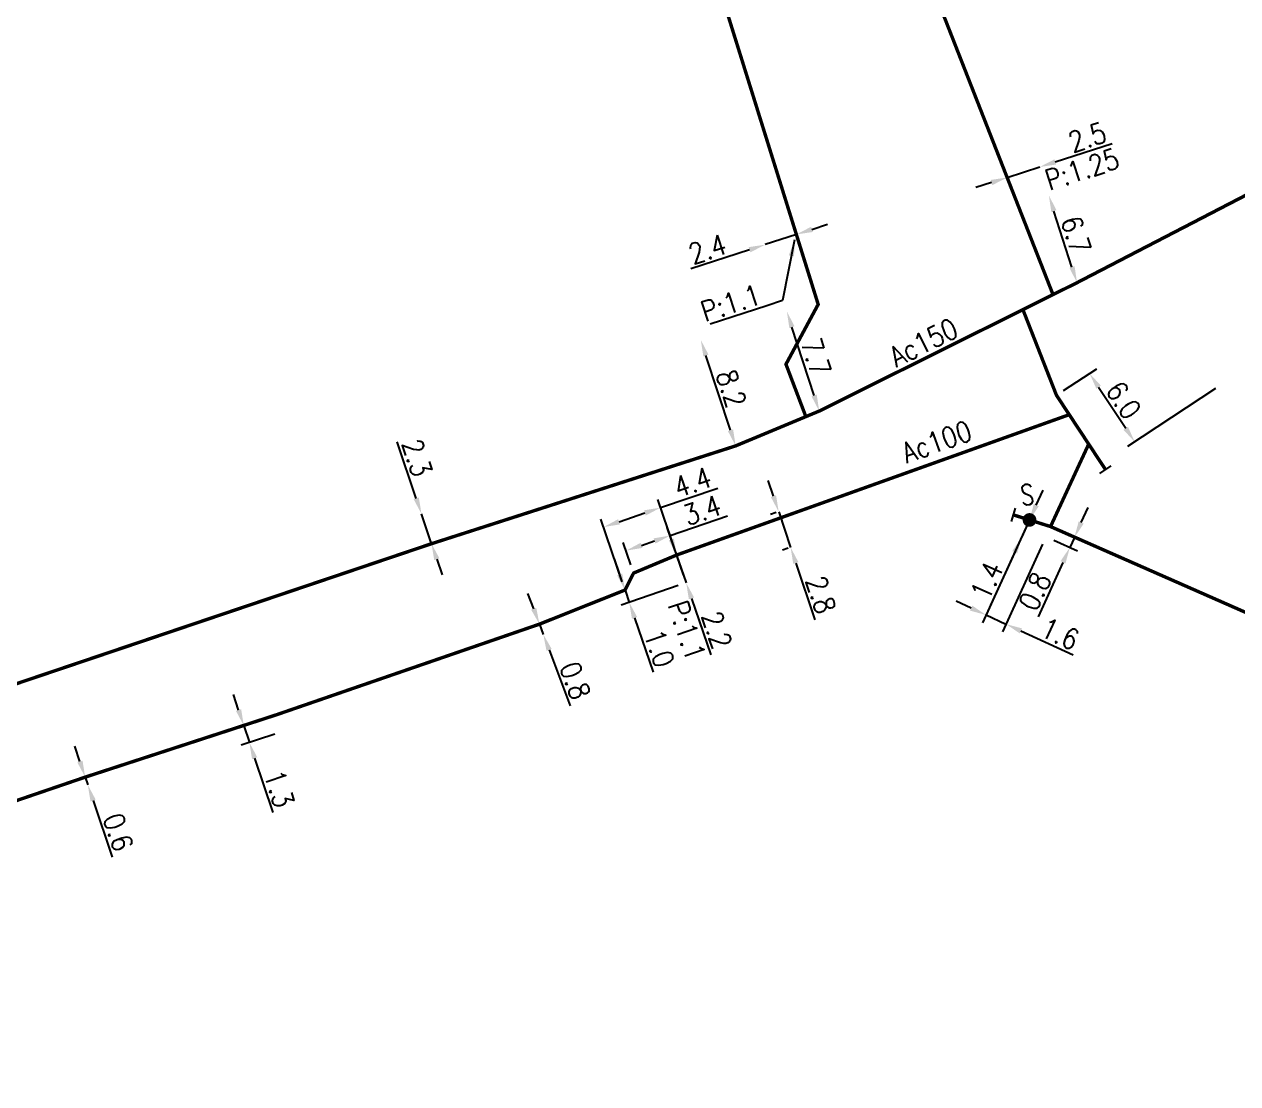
# Model space of a CAD drawing. Header units: millimetres. Extents: x 133989 to 135004, y 130988 to 132014.
# Drawn here: x 134245.5 to 134334.2, y 131297.7 to 131375.1 of the extents above; entities that cross this region are included whole.
import ezdxf
from ezdxf.enums import TextEntityAlignment as Align

# ---------------------------------------------------------------- set-up
doc = ezdxf.new("R2010")
doc.units = ezdxf.units.MM
doc.header["$PDMODE"] = 34
doc.linetypes.add('L_25_AP', pattern=[2000, 1000, 1000])
doc.layers.get('0').update_dxf_attribs({"linetype": 'CONTINUOUS'})
doc.layers.get('Defpoints').update_dxf_attribs({"linetype": 'CONTINUOUS'})
for name, color, linetype in [('L_150', 1, 'CONTINUOUS'), ('L_300', 7, 'CONTINUOUS'), ('L_340', 7, 'CONTINUOUS')]:
    doc.layers.add(name, color=color, linetype=linetype)
doc.styles.add('G_ROMANS', font='ROMANS.SHX', dxfattribs={"width": 0.75})
doc.styles.get("Standard").update_dxf_attribs({"font": 'romans.shx', "width": 0.85})
doc.dimstyles.get("Standard").update_dxf_attribs({"dimtxt": 1.5, "dimasz": 1.2, "dimexe": 0.625, "dimexo": 0.625, "dimgap": 0.25, "dimtad": 1, "dimdec": 1, "dimzin": 0, "dimdsep": 46, "dimtxsty": 'Standard', "dimcen": -0.5, "dimadec": 0, "dimazin": 0, "dimtfac": 1, "dimtdec": 1, "dimtmove": 0, "dimatfit": 3, "dimfxl": 0, "dimtolj": 1, "dimtzin": 0, "dimarcsym": 0})

# ---------------------------------------------------------------- blocks, each defined once
blk = doc.blocks.new('*D243')
at = {"layer": 'Defpoints', "color": 0, "linetype": 'Continuous', "transparency": 16777216}
for p in [(134299.646, 131359.001), (134299.646, 131359.001), (134301.927, 131359.746)]:
    blk.add_point(p, dxfattribs=at)
at = {"layer": 'L_150', "color": 0, "linetype": 'Continuous', "lineweight": -2, "transparency": 16777216}
for p, q in [((134303.068, 131360.118), (134304.209, 131360.49)), ((134301.927, 131359.746), (134299.646, 131359.001)), ((134298.505, 131358.629), (134294.202, 131357.225))]:
    blk.add_line(p, q, dxfattribs=at)
at = {"layer": 'L_150', "color": 0, "linetype": 'Continuous', "transparency": 16777216}
for points in [[(134303.006, 131360.308), (134303.13, 131359.928), (134301.927, 131359.746)], [(134298.443, 131358.819), (134298.567, 131358.439), (134299.646, 131359.001)]]:
    blk.add_solid(points, dxfattribs=at)
at = {"layer": 'L_150', "color": 0, "linetype": 'Continuous', "transparency": 16777216, "insert": (134295.428, 131358.677), "char_height": 1.5, "attachment_point": 5, "rotation": 18.06758}
blk.add_mtext('\\A1;2.4', dxfattribs=at)
blk = doc.blocks.new('*D244')
at = {"layer": 'Defpoints', "color": 0, "linetype": 'Continuous', "transparency": 16777216}
for p in [(134319.718, 131364.678), (134319.718, 131364.678), (134317.339, 131363.91)]:
    blk.add_point(p, dxfattribs=at)
at = {"layer": 'L_150', "color": 0, "linetype": 'Continuous', "lineweight": -2, "transparency": 16777216}
for p, q in [((134320.859, 131365.047), (134325.019, 131366.391)), ((134317.339, 131363.91), (134319.718, 131364.678)), ((134316.197, 131363.541), (134315.055, 131363.172))]:
    blk.add_line(p, q, dxfattribs=at)
at = {"layer": 'L_150', "color": 0, "linetype": 'Continuous', "transparency": 16777216}
for points in [[(134320.798, 131365.237), (134320.921, 131364.857), (134319.718, 131364.678)], [(134316.135, 131363.731), (134316.258, 131363.35), (134317.339, 131363.91)]]:
    blk.add_solid(points, dxfattribs=at)
at = {"layer": 'L_150', "color": 0, "linetype": 'Continuous', "transparency": 16777216, "insert": (134323.203, 131366.855), "char_height": 1.5, "attachment_point": 5, "rotation": 17.90545}
blk.add_mtext('\\A1;2.5', dxfattribs=at)
blk = doc.blocks.new('*D255')
at = {"layer": 'Defpoints', "color": 0, "linetype": 'Continuous', "transparency": 16777216}
for p in [(134274.516, 131339.321), (134274.516, 131339.321), (134275.252, 131337.142)]:
    blk.add_point(p, dxfattribs=at)
at = {"layer": 'L_150', "color": 0, "linetype": 'Continuous', "lineweight": -2, "transparency": 16777216}
for p, q in [((134274.132, 131340.458), (134272.732, 131344.599)), ((134275.252, 131337.142), (134274.516, 131339.321)), ((134275.637, 131336.005), (134276.021, 131334.868))]:
    blk.add_line(p, q, dxfattribs=at)
at = {"layer": 'L_150', "color": 0, "linetype": 'Continuous', "transparency": 16777216}
for points in [[(134274.321, 131340.522), (134273.942, 131340.394), (134274.516, 131339.321)], [(134275.826, 131336.069), (134275.447, 131335.941), (134275.252, 131337.142)]]:
    blk.add_solid(points, dxfattribs=at)
at = {"layer": 'L_150', "color": 0, "linetype": 'Continuous', "transparency": 16777216, "insert": (134274.187, 131343.417), "char_height": 1.5, "attachment_point": 5, "rotation": 288.6741}
blk.add_mtext('\\A1;2.3', dxfattribs=at)
blk = doc.blocks.new('*D256')
at = {"layer": 'Defpoints', "color": 0, "linetype": 'Continuous', "transparency": 16777216}
for p in [(134294.94, 131352.035), (134294.94, 131352.035), (134297.488, 131344.293)]:
    blk.add_point(p, dxfattribs=at)
at = {"layer": 'L_150', "color": 0, "linetype": 'Continuous', "lineweight": -2, "transparency": 16777216}
blk.add_line((134297.113, 131345.433), (134295.315, 131350.895), dxfattribs=at)
at = {"layer": 'L_150', "color": 0, "linetype": 'Continuous', "transparency": 16777216}
for points in [[(134295.505, 131350.958), (134295.125, 131350.833), (134294.94, 131352.035)], [(134297.303, 131345.496), (134296.923, 131345.371), (134297.488, 131344.293)]]:
    blk.add_solid(points, dxfattribs=at)
at = {"layer": 'L_150', "color": 0, "linetype": 'Continuous', "transparency": 16777216, "insert": (134297.164, 131348.477), "char_height": 1.5, "attachment_point": 5, "rotation": 288.21572}
blk.add_mtext('\\A1;8.2', dxfattribs=at)
blk = doc.blocks.new('*D257')
at = {"layer": 'Defpoints', "color": 0, "linetype": 'Continuous', "transparency": 16777216}
for p in [(134301.234, 131354.112), (134301.234, 131354.112), (134303.596, 131346.836)]:
    blk.add_point(p, dxfattribs=at)
at = {"layer": 'L_150', "color": 0, "linetype": 'Continuous', "lineweight": -2, "transparency": 16777216}
for p, q in [((134303.226, 131347.977), (134301.605, 131352.971)), ((134304.191, 131347.029), (134304.191, 131347.029))]:
    blk.add_line(p, q, dxfattribs=at)
at = {"layer": 'L_150', "color": 0, "linetype": 'Continuous', "transparency": 16777216}
for points in [[(134301.795, 131353.032), (134301.414, 131352.909), (134301.234, 131354.112)], [(134303.416, 131348.039), (134303.035, 131347.915), (134303.596, 131346.836)]]:
    blk.add_solid(points, dxfattribs=at)
at = {"layer": 'L_150', "color": 0, "linetype": 'Continuous', "transparency": 16777216, "insert": (134303.366, 131350.783), "char_height": 1.5, "attachment_point": 5, "rotation": 287.98503}
blk.add_mtext('\\A1;7.7', dxfattribs=at)
blk = doc.blocks.new('*D258')
at = {"layer": 'Defpoints', "color": 0, "linetype": 'Continuous', "transparency": 16777216}
for p in [(134320.39, 131362.597), (134320.39, 131362.597), (134322.45, 131356.222)]:
    blk.add_point(p, dxfattribs=at)
at = {"layer": 'L_150', "color": 0, "linetype": 'Continuous', "lineweight": -2, "transparency": 16777216}
blk.add_line((134322.081, 131357.363), (134320.759, 131361.455), dxfattribs=at)
at = {"layer": 'L_150', "color": 0, "linetype": 'Continuous', "transparency": 16777216}
for points in [[(134320.949, 131361.517), (134320.569, 131361.394), (134320.39, 131362.597)], [(134322.271, 131357.425), (134321.891, 131357.302), (134322.45, 131356.222)]]:
    blk.add_solid(points, dxfattribs=at)
at = {"layer": 'L_150', "color": 0, "linetype": 'Continuous', "transparency": 16777216, "insert": (134322.372, 131359.717), "char_height": 1.5, "attachment_point": 5, "rotation": 287.90545}
blk.add_mtext('\\A1;6.7', dxfattribs=at)
blk = doc.blocks.new('*D265')
at = {"layer": 'Defpoints', "color": 0, "linetype": 'Continuous', "transparency": 16777216}
for p in [(134333.099, 131348.822), (134320.946, 131347.992), (134326.67, 131344.58)]:
    blk.add_point(p, dxfattribs=at)
at = {"layer": 'L_150', "color": 0, "linetype": 'Continuous', "lineweight": -2, "transparency": 16777216}
for p, q in [((134321.468, 131348.336), (134323.887, 131349.933)), ((134324.027, 131348.587), (134326.009, 131345.582)), ((134332.577, 131348.478), (134326.148, 131344.236))]:
    blk.add_line(p, q, dxfattribs=at)
at = {"layer": 'L_150', "color": 0, "linetype": 'Continuous', "transparency": 16777216}
for points in [[(134324.194, 131348.697), (134323.86, 131348.477), (134323.366, 131349.588)], [(134326.176, 131345.692), (134325.842, 131345.472), (134326.67, 131344.58)]]:
    blk.add_solid(points, dxfattribs=at)
at = {"layer": 'L_150', "color": 0, "linetype": 'Continuous', "transparency": 16777216, "insert": (134325.853, 131347.635), "char_height": 1.5, "attachment_point": 5, "rotation": 303.41634}
blk.add_mtext('\\A1;6.0', dxfattribs=at)
blk = doc.blocks.new('L_340_07')
at = {"color": 0, "linetype": 'Continuous', "const_width": 0.25, "flags": 128}
blk.add_lwpolyline([(0, 0), (1.25, 0)], dxfattribs=at)
at = {"color": 0, "linetype": 'Continuous', "flags": 128}
blk.add_lwpolyline([(1.25, -0.5), (1.25, 0.5)], dxfattribs=at)
at = {"color": 0, "linetype": 'Continuous', "width": 0.75, "flags": 3}
for tag, p in [('DEF_LEG', (0.723, -3.465)), ('DEF_COUP', (0.723, -5.965)), ('DEF_TYPE', (0.723, -8.465))]:
    blk.add_attdef(tag, text='', height=1.2, dxfattribs=at).set_placement(p, align=Align.MIDDLE)
blk = doc.blocks.new('*D275')
at = {"layer": 'Defpoints', "color": 0, "linetype": 'Continuous', "transparency": 16777216}
for p in [(134249.926, 131320.079), (134250.118, 131319.51), (134250.118, 131319.51)]:
    blk.add_point(p, dxfattribs=at)
at = {"layer": 'L_150', "color": 0, "linetype": 'Continuous', "lineweight": -2, "transparency": 16777216}
for p, q in [((134249.543, 131321.216), (134249.16, 131322.353)), ((134249.926, 131320.079), (134250.118, 131319.51)), ((134250.501, 131318.373), (134251.897, 131314.23))]:
    blk.add_line(p, q, dxfattribs=at)
at = {"layer": 'L_150', "color": 0, "linetype": 'Continuous', "transparency": 16777216}
for points in [[(134249.733, 131321.28), (134249.354, 131321.152), (134249.926, 131320.079)], [(134250.691, 131318.437), (134250.312, 131318.309), (134250.118, 131319.51)]]:
    blk.add_solid(points, dxfattribs=at)
at = {"layer": 'L_150', "color": 0, "linetype": 'Continuous', "transparency": 16777216, "insert": (134252.338, 131316.052), "char_height": 1.5, "attachment_point": 5, "rotation": 288.62335}
blk.add_mtext('\\A1;0.6', dxfattribs=at)
blk = doc.blocks.new('*D276')
at = {"layer": 'Defpoints', "color": 0, "linetype": 'Continuous', "transparency": 16777216}
for p in [(134263.969, 131324.657), (134264.381, 131323.424), (134261.935, 131322.607)]:
    blk.add_point(p, dxfattribs=at)
at = {"layer": 'L_150', "color": 0, "linetype": 'Continuous', "lineweight": -2, "transparency": 16777216}
for p, q in [((134261.143, 131324.978), (134260.762, 131326.116)), ((134263.376, 131324.459), (134260.93, 131323.642)), ((134261.523, 131323.84), (134261.935, 131322.607)), ((134263.788, 131323.226), (134261.342, 131322.409)), ((134262.315, 131321.469), (134263.642, 131317.495))]:
    blk.add_line(p, q, dxfattribs=at)
at = {"layer": 'L_150', "color": 0, "linetype": 'Continuous', "transparency": 16777216}
for points in [[(134261.332, 131325.041), (134260.953, 131324.915), (134261.523, 131323.84)], [(134262.505, 131321.532), (134262.125, 131321.405), (134261.935, 131322.607)]]:
    blk.add_solid(points, dxfattribs=at)
at = {"layer": 'L_150', "color": 0, "linetype": 'Continuous', "transparency": 16777216, "insert": (134264.117, 131319.23), "char_height": 1.5, "attachment_point": 5, "rotation": 288.47119}
blk.add_mtext('\\A1;1.3', dxfattribs=at)
blk = doc.blocks.new('*D277')
at = {"layer": 'Defpoints', "color": 0, "linetype": 'Continuous', "transparency": 16777216}
for p in [(134283.142, 131331.262), (134283.423, 131330.513), (134283.423, 131330.513)]:
    blk.add_point(p, dxfattribs=at)
at = {"layer": 'L_150', "color": 0, "linetype": 'Continuous', "lineweight": -2, "transparency": 16777216}
for p, q in [((134282.722, 131332.386), (134282.301, 131333.51)), ((134283.142, 131331.262), (134283.423, 131330.513)), ((134283.844, 131329.389), (134285.377, 131325.295))]:
    blk.add_line(p, q, dxfattribs=at)
at = {"layer": 'L_150', "color": 0, "linetype": 'Continuous', "transparency": 16777216}
for points in [[(134282.909, 131332.456), (134282.534, 131332.316), (134283.142, 131331.262)], [(134284.031, 131329.459), (134283.656, 131329.319), (134283.423, 131330.513)]]:
    blk.add_solid(points, dxfattribs=at)
at = {"layer": 'L_150', "color": 0, "linetype": 'Continuous', "transparency": 16777216, "insert": (134285.757, 131327.131), "char_height": 1.5, "attachment_point": 5, "rotation": 290.52654}
blk.add_mtext('\\A1;0.8', dxfattribs=at)
blk = doc.blocks.new('*D278')
at = {"layer": 'Defpoints', "color": 0, "linetype": 'Continuous', "transparency": 16777216}
for p in [(134292.69, 131337.733), (134290.03, 131334.998), (134293.87, 131334.281)]:
    blk.add_point(p, dxfattribs=at)
at = {"layer": 'L_150', "color": 0, "linetype": 'Continuous', "lineweight": -2, "transparency": 16777216}
for p, q in [((134292.69, 131337.733), (134296.883, 131339.167)), ((134293.668, 131334.872), (134292.487, 131338.324)), ((134289.828, 131335.589), (134289.269, 131337.224)), ((134290.607, 131337.021), (134291.554, 131337.345))]:
    blk.add_line(p, q, dxfattribs=at)
at = {"layer": 'L_150', "color": 0, "linetype": 'Continuous', "transparency": 16777216}
for points in [[(134291.489, 131337.534), (134291.619, 131337.155), (134292.69, 131337.733)], [(134290.542, 131337.21), (134290.671, 131336.831), (134289.471, 131336.632)]]:
    blk.add_solid(points, dxfattribs=at)
at = {"layer": 'L_150', "color": 0, "linetype": 'Continuous', "transparency": 16777216, "insert": (134295.03, 131339.59), "char_height": 1.5, "attachment_point": 5, "rotation": 18.87947}
blk.add_mtext('\\A1;3.4', dxfattribs=at)
blk = doc.blocks.new('*D279')
at = {"layer": 'Defpoints', "color": 0, "linetype": 'Continuous', "transparency": 16777216}
for p in [(134301.052, 131339.616), (134301.508, 131336.868), (134301.925, 131337.008)]:
    blk.add_point(p, dxfattribs=at)
at = {"layer": 'L_150', "color": 0, "linetype": 'Continuous', "lineweight": -2, "transparency": 16777216}
for p, q in [((134300.254, 131340.614), (134299.873, 131341.752)), ((134300.46, 131339.417), (134300.042, 131339.278)), ((134300.635, 131339.476), (134301.508, 131336.868)), ((134301.332, 131336.81), (134300.915, 131336.67)), ((134301.889, 131335.73), (134303.276, 131331.585))]:
    blk.add_line(p, q, dxfattribs=at)
at = {"layer": 'L_150', "color": 0, "linetype": 'Continuous', "transparency": 16777216}
for points in [[(134300.444, 131340.678), (134300.064, 131340.551), (134300.635, 131339.476)], [(134302.078, 131335.794), (134301.699, 131335.667), (134301.508, 131336.868)]]:
    blk.add_solid(points, dxfattribs=at)
at = {"layer": 'L_150', "color": 0, "linetype": 'Continuous', "transparency": 16777216, "insert": (134303.721, 131333.406), "char_height": 1.5, "attachment_point": 5, "rotation": 288.50324}
blk.add_mtext('\\A1;2.8', dxfattribs=at)
blk = doc.blocks.new('*D280')
at = {"layer": 'Defpoints', "color": 0, "linetype": 'Continuous', "transparency": 16777216}
for p in [(134293.174, 131336.315), (134293.87, 131334.281), (134293.87, 131334.281)]:
    blk.add_point(p, dxfattribs=at)
at = {"layer": 'L_150', "color": 0, "linetype": 'Continuous', "lineweight": -2, "transparency": 16777216}
for p, q in [((134292.786, 131337.451), (134292.398, 131338.586)), ((134293.174, 131336.315), (134293.87, 131334.281)), ((134294.258, 131333.146), (134295.673, 131329.009))]:
    blk.add_line(p, q, dxfattribs=at)
at = {"layer": 'L_150', "color": 0, "linetype": 'Continuous', "transparency": 16777216}
for points in [[(134292.975, 131337.515), (134292.597, 131337.386), (134293.174, 131336.315)], [(134294.448, 131333.21), (134294.069, 131333.081), (134293.87, 131334.281)]]:
    blk.add_solid(points, dxfattribs=at)
at = {"layer": 'L_150', "color": 0, "linetype": 'Continuous', "transparency": 16777216, "insert": (134296.106, 131330.833), "char_height": 1.5, "attachment_point": 5, "rotation": 288.88067}
blk.add_mtext('\\A1;2.2', dxfattribs=at)
blk = doc.blocks.new('*D285')
at = {"layer": 'Defpoints', "color": 0, "linetype": 'Continuous', "transparency": 16777216}
for p in [(134291.989, 131339.779), (134293.869, 131334.28), (134289.397, 131333.755)]:
    blk.add_point(p, dxfattribs=at)
at = {"layer": 'L_150', "color": 0, "linetype": 'Continuous', "lineweight": -2, "transparency": 16777216}
for p, q in [((134291.989, 131339.779), (134296.182, 131341.213)), ((134293.667, 131334.872), (134291.786, 131340.37)), ((134289.195, 131334.347), (134287.622, 131338.946)), ((134288.96, 131338.743), (134290.853, 131339.391))]:
    blk.add_line(p, q, dxfattribs=at)
at = {"layer": 'L_150', "color": 0, "linetype": 'Continuous', "transparency": 16777216}
for points in [[(134290.789, 131339.58), (134290.918, 131339.201), (134291.989, 131339.779)], [(134288.895, 131338.932), (134289.025, 131338.554), (134287.824, 131338.355)]]:
    blk.add_solid(points, dxfattribs=at)
at = {"layer": 'L_150', "color": 0, "linetype": 'Continuous', "transparency": 16777216, "insert": (134294.33, 131341.636), "char_height": 1.5, "attachment_point": 5, "rotation": 18.87947}
blk.add_mtext('\\A1;4.4', dxfattribs=at)
blk = doc.blocks.new('*D286')
at = {"layer": 'Defpoints', "color": 0, "linetype": 'Continuous', "transparency": 16777216}
for p in [(134293.87, 131334.281), (134289.397, 131333.755), (134289.705, 131332.856)]:
    blk.add_point(p, dxfattribs=at)
at = {"layer": 'L_150', "color": 0, "linetype": 'Continuous', "lineweight": -2, "transparency": 16777216}
for p, q in [((134289.009, 131334.891), (134288.621, 131336.026)), ((134293.279, 131334.079), (134289.113, 131332.654)), ((134289.397, 131333.755), (134289.705, 131332.856)), ((134290.093, 131331.721), (134291.449, 131327.757))]:
    blk.add_line(p, q, dxfattribs=at)
at = {"layer": 'L_150', "color": 0, "linetype": 'Continuous', "transparency": 16777216}
for points in [[(134289.198, 131334.956), (134288.82, 131334.826), (134289.397, 131333.755)], [(134290.282, 131331.786), (134289.904, 131331.656), (134289.705, 131332.856)]]:
    blk.add_solid(points, dxfattribs=at)
at = {"layer": 'L_150', "color": 0, "linetype": 'Continuous', "transparency": 16777216, "insert": (134291.911, 131329.495), "char_height": 1.5, "attachment_point": 5, "rotation": 288.88077}
blk.add_mtext('\\A1;1.0', dxfattribs=at)
blk = doc.blocks.new('*D457')
at = {"layer": 'Defpoints', "color": 0, "linetype": 'Continuous', "transparency": 16777216}
for p in [(134318.974, 131338.878), (134320.179, 131337.666), (134317.254, 131331.267)]:
    blk.add_point(p, dxfattribs=at)
at = {"layer": 'L_300', "color": 0, "linetype": 'Continuous', "lineweight": -2, "transparency": 16777216}
for p, q in [((134318.714, 131338.309), (134315.539, 131331.363)), ((134319.919, 131337.098), (134316.994, 131330.698)), ((134314.708, 131332.431), (134313.616, 131332.93)), ((134315.799, 131331.932), (134317.254, 131331.267)), ((134318.346, 131330.768), (134322.156, 131329.026))]:
    blk.add_line(p, q, dxfattribs=at)
at = {"layer": 'L_300', "color": 0, "linetype": 'Continuous', "transparency": 16777216}
for points in [[(134314.791, 131332.613), (134314.624, 131332.249), (134315.799, 131331.932)], [(134318.429, 131330.95), (134318.262, 131330.586), (134317.254, 131331.267)]]:
    blk.add_solid(points, dxfattribs=at)
at = {"layer": 'L_300', "color": 0, "linetype": 'Continuous', "transparency": 16777216, "insert": (134321.212, 131330.557), "char_height": 1.5, "attachment_point": 5, "rotation": 335.43655}
blk.add_mtext('\\A1;1.6', dxfattribs=at)
blk = doc.blocks.new('*D458')
at = {"layer": 'Defpoints', "color": 0, "linetype": 'Continuous', "transparency": 16777216}
for p in [(134318.974, 131338.878), (134318.392, 131337.605), (134318.392, 131337.605)]:
    blk.add_point(p, dxfattribs=at)
at = {"layer": 'L_300', "color": 0, "linetype": 'Continuous', "lineweight": -2, "transparency": 16777216}
for p, q in [((134319.473, 131339.969), (134319.971, 131341.061)), ((134318.974, 131338.878), (134318.392, 131337.605)), ((134317.893, 131336.513), (134316.126, 131332.648))]:
    blk.add_line(p, q, dxfattribs=at)
at = {"layer": 'L_300', "color": 0, "linetype": 'Continuous', "transparency": 16777216}
for points in [[(134319.291, 131340.052), (134319.654, 131339.886), (134318.974, 131338.878)], [(134317.711, 131336.596), (134318.075, 131336.43), (134318.392, 131337.605)]]:
    blk.add_solid(points, dxfattribs=at)
at = {"layer": 'L_300', "color": 0, "linetype": 'Continuous', "transparency": 16777216, "insert": (134315.851, 131334.451), "char_height": 1.5, "attachment_point": 5, "rotation": 65.43655}
blk.add_mtext('\\A1;1.4', dxfattribs=at)
blk = doc.blocks.new('*D459')
at = {"layer": 'Defpoints', "color": 0, "linetype": 'Continuous', "transparency": 16777216}
for p in [(134320.179, 131337.666), (134320.512, 131338.394), (134321.922, 131336.869)]:
    blk.add_point(p, dxfattribs=at)
at = {"layer": 'L_150', "color": 0, "linetype": 'Continuous', "lineweight": -2, "transparency": 16777216}
for p, q in [((134322.753, 131338.688), (134323.252, 131339.78)), ((134321.08, 131338.134), (134322.823, 131337.337)), ((134320.747, 131337.406), (134322.49, 131336.61)), ((134322.255, 131337.597), (134321.922, 131336.869)), ((134321.423, 131335.778), (134319.606, 131331.802))]:
    blk.add_line(p, q, dxfattribs=at)
at = {"layer": 'L_150', "color": 0, "linetype": 'Continuous', "transparency": 16777216}
for points in [[(134322.571, 131338.771), (134322.935, 131338.605), (134322.255, 131337.597)], [(134321.241, 131335.861), (134321.605, 131335.695), (134321.922, 131336.869)]]:
    blk.add_solid(points, dxfattribs=at)
at = {"layer": 'L_150', "color": 0, "linetype": 'Continuous', "transparency": 16777216, "insert": (134319.356, 131333.66), "char_height": 1.5, "attachment_point": 5, "rotation": 65.43655}
blk.add_mtext('\\A1;0.8', dxfattribs=at)
blk = doc.blocks.new('L_300_11')
at = {"color": 0, "linetype": 'Continuous', "const_width": 0.497, "flags": 128}
blk.add_lwpolyline([(-0.252, 0, 1), (0.252, 0, 1)], format="xyb", close=True, dxfattribs=at)
at = {"color": 0, "linetype": 'Continuous', "style": 'G_ROMANS', "width": 0.75}
blk.add_text('S', height=1.5, dxfattribs=at).set_placement((0, 1.85), align=Align.MIDDLE)
at = {"color": 0, "linetype": 'Continuous', "style": 'G_ROMANS', "width": 0.75, "flags": 3}
for tag, p in [('DEF_LEG', (0, -5)), ('DEF_COUP', (0, -7.5)), ('DEF_TYPE', (0, -10))]:
    blk.add_attdef(tag, text='', height=1.2, dxfattribs=at).set_placement(p, align=Align.MIDDLE)

msp = doc.modelspace()

# ---------------------------------------------------------------- linework, layer by layer
at = {"layer": 'L_150', "linetype": 'L_25_AP', "const_width": 0.25, "flags": 128}
for points in [[(134240.576, 131483.206), (134243.522, 131479.043), (134258.516, 131458.407), (134261.699, 131453.058), (134268.213, 131441.685), (134271.751, 131434.585), (134271.945, 131434.042), (134273.387, 131430.699), (134282.297, 131408.979), (134287.507, 131398.271), (134290.439, 131390.985), (134295.646, 131379.87), (134301.927, 131359.746), (134301.927, 131359.746), (134303.523, 131354.634), (134301.166, 131350.259), (134302.621, 131346.43)], [(134280.061, 131446.787), (134286.355, 131436.105), (134294.391, 131415.751), (134299.374, 131404.457), (134302.808, 131397.949), (134307.811, 131386.58), (134311.2, 131379.574), (134317.339, 131363.91), (134320.694, 131355.348)], [(134158.341, 131310.857), (134166.961, 131311.131), (134213.109, 131317.79), (134215.19, 131318.074), (134215.994, 131317.401), (134221.1, 131318.881), (134275.252, 131337.142), (134297.488, 131344.293), (134302.621, 131346.43), (134303.596, 131346.836), (134320.694, 131355.348), (134322.45, 131356.222), (134347.778, 131369.343), (134361.173, 131376.157), (134363.325, 131375.249), (134376.135, 131382.036), (134398.556, 131393.716)], [(134318.493, 131354.252), (134320.946, 131347.992), (134320.946, 131347.992), (134321.881, 131346.575), (134323.302, 131344.422), (134323.848, 131343.594)], [(134321.881, 131346.575), (134293.174, 131336.315), (134290.03, 131334.998), (134289.397, 131333.755), (134283.142, 131331.262), (134263.969, 131324.657), (134249.926, 131320.079), (134234.684, 131314.874), (134222.902, 131310.746), (134221.309, 131310.316), (134217.241, 131309.928), (134203.26, 131307.99), (134195.061, 131306.726), (134192.434, 131306.577)], [(134320.512, 131338.394), (134323.302, 131344.422)], [(134318.974, 131338.878), (134320.512, 131338.394), (134322.22, 131337.642), (134339.696, 131329.956), (134375.225, 131313.073), (134382.911, 131310.784), (134393.924, 131306.46), (134398.115, 131305.294), (134434.49, 131295.18), (134438.34, 131294.133), (134466.824, 131286.383), (134477.588, 131283.56), (134480.915, 131282.687), (134481.88, 131280.71), (134485.839, 131272.593), (134487.049, 131269.302), (134486.701, 131268.406), (134486.528, 131267.963)]]:
    msp.add_lwpolyline(points, dxfattribs=at)

# ---------------------------------------------------------------- block references
at = {"layer": 'L_300', "rotation": 5.309255084873596}
msp.add_blockref('L_300_11', (134318.974, 131338.878), dxfattribs=at)
at = {"layer": 'L_340'}
for p, rotation in [((134323.848, 131343.594), 303.4163441773046), ((134318.974, 131338.878), 162.5184927801166)]:
    msp.add_blockref('L_340_07', p, dxfattribs=dict(at, rotation=rotation))

# ---------------------------------------------------------------- texts
at = {"layer": 'L_150', "linetype": 'Continuous', "width": 0.85}
msp.add_text('P:1.25', height=1.5, rotation=18.19337, dxfattribs=at).set_placement((134320.429, 131362.941))
for s, rotation, p in [('Ac150', 26.4647, (134311.23, 131351.852)), ('Ac100', 19.66789, (134312.187, 131344.601)), ('P:1.1', 288.88067, (134293.922, 131330.799))]:
    msp.add_text(s, height=1.5, rotation=rotation, dxfattribs=at).set_placement(p, align=Align.MIDDLE)
at = {"layer": 'L_150', "linetype": 'Continuous', "insert": (134299.464, 131354.701), "char_height": 1.5, "attachment_point": 9, "rotation": 18.06758}
msp.add_mtext('P:1.1', dxfattribs=at)

# ---------------------------------------------------------------- dimensions: what is measured, and where the dimension line sits
at = {"layer": 'L_150', "linetype": 'Continuous'}
for base, p1, p2, angle, picture, middle in [((134319.718, 131364.678), (134317.339, 131363.91), (134319.718, 131364.678), 197.90545, '*D244', (134323.51, 131365.904)), ((134320.39, 131362.597), (134322.45, 131356.222), (134320.39, 131362.597), 287.90545, '*D258', (134321.42, 131359.409)), ((134299.646, 131359.001), (134301.927, 131359.746), (134299.646, 131359.001), 18.06758, '*D243', (134295.738, 131357.727)), ((134301.234, 131354.1121), (134303.5961, 131346.8359), (134301.234, 131354.1121), 287.98503, '*D257', (134302.4151, 131350.474)), ((134294.94, 131352.035), (134297.488, 131344.293), (134294.94, 131352.035), 288.21572, '*D256', (134296.214, 131348.164)), ((134326.67, 131344.58), (134320.946, 131347.992), (134333.099, 131348.822), 123.41634, '*D265', (134325.018, 131347.084)), ((134274.516, 131339.321), (134275.252, 131337.142), (134274.516, 131339.321), 288.6741, '*D255', (134273.24, 131343.097)), ((134291.989, 131339.779), (134289.397, 131333.755), (134293.869, 131334.28), 198.87947, '*D285', (134294.653, 131340.69)), ((134301.508, 131336.868), (134301.052, 131339.616), (134301.925, 131337.008), 108.50324, '*D279', (134302.773, 131333.089)), ((134292.69, 131337.733), (134290.03, 131334.998), (134293.87, 131334.281), 198.87947, '*D278', (134295.354, 131338.644)), ((134321.922, 131336.869), (134320.512, 131338.394), (134320.179, 131337.666), 65.43655, '*D459', (134320.265, 131333.244)), ((134293.87, 131334.281), (134293.174, 131336.315), (134293.87, 131334.281), 108.88067, '*D280', (134295.16, 131330.51)), ((134289.70469, 131332.85646), (134289.39727, 131333.75535), (134293.87, 131334.281), 108.88077, '*D286', (134290.965, 131329.17137)), ((134283.423, 131330.513), (134283.142, 131331.262), (134283.423, 131330.513), 110.52654, '*D277', (134284.821, 131326.78)), ((134261.935, 131322.607), (134263.969, 131324.657), (134264.381, 131323.424), 108.47119, '*D276', (134263.169, 131318.913)), ((134250.118, 131319.51), (134249.926, 131320.079), (134250.118, 131319.51), 108.62335, '*D275', (134251.391, 131315.733))]:
    dim = msp.add_linear_dim(base=base, p1=p1, p2=p2, angle=angle, dimstyle='Standard', dxfattribs=at)
    dim.commit()
    dim.dimension.update_dxf_attribs({"geometry": picture, "text_midpoint": middle, "dimtype": 160})
at = {"layer": 'L_300', "linetype": 'Continuous'}
for base, p2, angle, picture, middle in [((134318.392, 131337.605), (134318.392, 131337.605), 65.43655, '*D458', (134316.76, 131334.035)), ((134317.254, 131331.267), (134320.179, 131337.666), 155.43655, '*D457', (134320.796, 131329.648))]:
    dim = msp.add_linear_dim(base=base, p1=(134318.974, 131338.878), p2=p2, angle=angle, dimstyle='Standard', dxfattribs=at)
    dim.commit()
    dim.dimension.update_dxf_attribs({"geometry": picture, "text_midpoint": middle, "dimtype": 160})

# ---------------------------------------------------------------- leaders
at = {"layer": 'L_150', "linetype": 'Continuous', "annotation_type": 0, "has_hookline": 1, "hookline_direction": 1, "text_width": 4.129, "horizontal_direction": (0.950691, 0.310139, 0)}
msp.add_leader([(134301.798, 131359.357), (134300.92, 131354.913), (134299.78, 131354.541)], dimstyle='Standard', dxfattribs=at)

doc.saveas('drawing.dxf')
